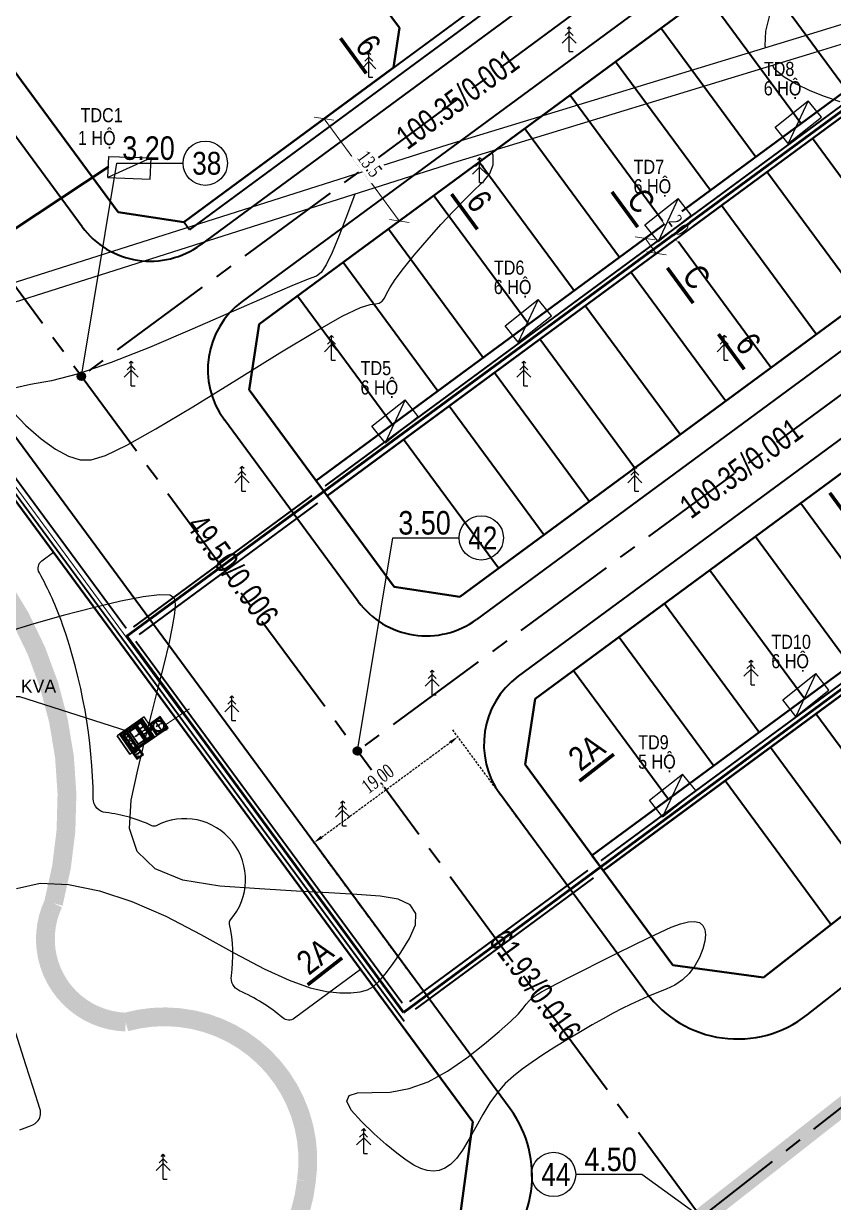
# Model space of a CAD drawing. Extents: x 22709 to 568895, y -41029 to 1932533.
# Drawn here: x 560980.4 to 561066.6, y 1930658.3 to 1930783.7 of the extents above; entities that cross this region are included whole.
import ezdxf

# ---------------------------------------------------------------- set-up
doc = ezdxf.new("R2010")
doc.units = ezdxf.units.MI
doc.header["$MEASUREMENT"] = 0
doc.header["$PDMODE"] = 1
for name, pattern in [('BORDER2', [0.875, 0.25, -0.125, 0.25, -0.125, 0, -0.125]), ('CENTER2', [1.125, 0.75, -0.125, 0.125, -0.125]), ('CONTINOUS', [0]), ('DASHED2', [0.375, 0.25, -0.125]), ('HIDDEN', [0.375, 0.25, -0.125]), ('HIDDENX2', [0.75, 0.5, -0.25])]:
    doc.linetypes.add(name, pattern=pattern)
doc.layers.get('0').update_dxf_attribs({"color": 8, "linetype": 'CONTINUOUS'})
doc.layers.get('DEFPOINTS').update_dxf_attribs({"color": 8, "linetype": 'CONTINUOUS'})
for name, color, linetype, lineweight in [('-cc-dd-h', 8, 'CONTINUOUS', 25), ('1-chieu dai', 8, 'CONTINUOUS', 40), ('1-nghiktHC', 8, 'CONTINUOUS', 60), ('10-TIM', 8, 'CENTER2', 35), ('13-PLO', 8, 'CONTINUOUS', 35), ('4-LE TRONG', 8, 'CONTINUOUS', 40), ('7-LE NGOAI', 8, 'CONTINUOUS', 35), ('caodo tu nhien', 8, 'CONTINUOUS', 13), ('D-S-DÂY ĐIỆN 1.5', 200, 'DASHED2', 40), ('EC04', 8, 'CONTINUOUS', 53), ('EC22', 8, 'CONTINUOUS', 13)]:
    doc.layers.add(name, color=color, linetype=linetype, lineweight=lineweight)
for name, color, linetype in [('1-chieurong', 8, 'CONTINUOUS'), ('1-cotTK', 8, 'CONTINUOUS'), ('1-RANH GIOI QH DX', 8, 'BORDER2'), ('1-toado', 8, 'CONTINUOUS'), ('147', 8, 'CONTINUOUS'), ('CHUDIEN', 8, 'CONTINUOUS'), ('DM CON', 8, 'CONTINUOUS'), ('kk', 8, 'CONTINUOUS'), ('LE DUONG', 8, 'CONTINUOUS'), ('MATCAT', 8, 'CONTINUOUS'), ('PHI LAO', 8, 'CONTINUOUS'), ('R', 8, 'CONTINUOUS'), ('textd', 8, 'CONTINUOUS'), ('Thietbidien', 8, 'CONTINUOUS')]:
    doc.layers.add(name, color=color, linetype=linetype)
doc.styles.add('50', font='vnsimli.shx', dxfattribs={"width": 0.8, "height": 125})
doc.styles.add('Atext', font='VHELVEB_0.TTF')
doc.styles.add('Do doc', font='VHARIALN.TTF', dxfattribs={"width": 0.9, "oblique": 0.6})
doc.styles.add('K1', font='VHARIALN.TTF', dxfattribs={"height": 250})
doc.styles.add('L1', font='vntimeh.shx', dxfattribs={"width": 0.7})
doc.styles.add('O', font='VHAVAN.TTF')
doc.styles.get("Standard").update_dxf_attribs({"font": 'vntimeh.shx'})
doc.styles.add('Style-STANDARD', font='vntimeh.shx', dxfattribs={"width": 0.7})
doc.styles.add('VNARIAL', font='VHARIALN.TTF')
doc.linetypes.add('EN04M', pattern='A,4.505489,-0.889973,2.289537,[1,CHEO22.shx,S=0.898128,R=0,X=0,Y=0.012726],2.215951,-0.947487,["0.4KV",Standard,S=2,R=359.997854,X=0,Y=-0.812412],-8.615751,2.099566,[1,CHEO22.shx,S=0.898128,R=0,X=0,Y=-0.055311],2.405923,-0.889973', length=24.85965)
doc.linetypes.add('EN22M', pattern='A,11.62018,-3.44714,5.8817,[1,CHEO22.shx,S=1.314667,R=179.926953,X=0,Y=-0.037745],6.161787,-1.831234,["22KV",Atext,S=2,R=359.924807,X=0,Y=-0.849311],-7.878595,5.8817,[1,CHEO22.shx,S=1.314667,R=179.926953,X=0,Y=0.001213],6.161787,-3.44714', length=52.311263)
doc.dimstyles.new('chieu rong', dxfattribs={"dimtxt": 1.5, "dimasz": 1.5, "dimexe": 1, "dimexo": 1, "dimgap": 0.3, "dimtad": 1, "dimdec": 1, "dimzin": 0, "dimdsep": 46, "dimtxsty": 'L1', "dimblk": 'OBLIQUE', "dimcen": 1, "dimclrd": 37, "dimclre": 37, "dimclrt": 7, "dimadec": 0, "dimazin": 0, "dimtfac": 1, "dimtdec": 1, "dimtofl": 0, "dimtmove": 2, "dimatfit": 3, "dimldrblk": 'ARCHTICK', "dimfxl": 1, "dimtfill": 1, "dimtolj": 1, "dimtzin": 0, "dimlwd": 5, "dimlwe": 5, "dimarcsym": 0})
doc.dimstyles.new('QH 1-500 ABOVE', dxfattribs={"dimscale": 0, "dimtxt": 1.5, "dimasz": 1, "dimexe": 1, "dimexo": 0.5, "dimgap": 0.4, "dimtad": 1, "dimzin": 1, "dimtxsty": 'Style-STANDARD', "dimcen": 1, "dimdle": 0.5, "dimclrd": 148, "dimclre": 148, "dimclrt": 256, "dimaunit": 1, "dimadec": 1, "dimazin": 0, "dimtfac": 1, "dimtix": 1, "dimtofl": 0, "dimtmove": 0, "dimatfit": 3, "dimfxl": 1, "dimtfill": 1, "dimtolj": 1, "dimtzin": 0, "dimarcsym": 0})

# ---------------------------------------------------------------- blocks, each defined once
blk = doc.blocks.new('PL')
at = {"layer": 'PHI LAO', "color": 250, "linetype": 'Continuous'}
blk.add_line((569625.73, 1929989.67), (569626.15, 1929989.67), dxfattribs=at)
for points in [[(569625.51, 1929992.08), (569625.73, 1929992.3)], [(569625.95, 1929992.08), (569625.73, 1929992.3)], [(569625.73, 1929989.67), (569625.73, 1929992.3)], [(569624.98, 1929990.58), (569625.73, 1929991.33)], [(569625.3, 1929991.39), (569625.73, 1929991.81)], [(569626.15, 1929991.39), (569625.73, 1929991.81)], [(569626.48, 1929990.58), (569625.73, 1929991.33)]]:
    blk.add_lwpolyline(points, dxfattribs=at)
blk = doc.blocks.new('cvnfgj')
at = {"layer": '1-cotTK', "lineweight": -3}
h = blk.add_hatch(dxfattribs=at)
h.set_pattern_fill('ANSI31', scale=0.1, style=0)
h.set_pattern_definition([(45, (561075.492941, 1927460.097698), (-0.008838834765, 0.008838834765), [])])
edge = h.paths.add_edge_path()
edge.add_arc((568402.56, 1930175.79), 0.43, 0, 360)
at = {"layer": '1-cotTK', "color": 7, "lineweight": -3}
blk.add_circle((568402.56, 1930175.79, -28.47), 0.43, dxfattribs=at)
blk = doc.blocks.new('_Oblique')
at = {"color": 0, "linetype": 'ByBlock', "lineweight": -2}
blk.add_line((-0.5, -0.5), (0.5, 0.5), dxfattribs=at)
blk = doc.blocks.new('*D67')
at = {"layer": '1-chieurong', "color": 37, "lineweight": 5, "transparency": 16777216}
for p, q in [((568366.3, 1930759.74), (568368.96, 1930761.69)), ((568376.16, 1930750.23), (568368.16, 1930761.1)), ((568374.31, 1930748.87), (568376.97, 1930750.82))]:
    blk.add_line(p, q, dxfattribs=at)
at = {"layer": 'DEFPOINTS', "color": 0, "lineweight": -3, "transparency": 16777216}
for p in [(568368.16, 1930761.1), (568365.5, 1930759.14), (568373.51, 1930748.27)]:
    blk.add_point(p, dxfattribs=at)
at = {"layer": '1-chieurong', "color": 37, "lineweight": 5, "transparency": 16777216, "xscale": 1.5, "yscale": 1.5, "zscale": 1.5}
for p, rotation in [((568368.16, 1930761.1), 126.3755644979114), ((568376.16, 1930750.23), 306.3755644979115)]:
    blk.add_blockref('_Oblique', p, dxfattribs=dict(at, rotation=rotation))
at = {"layer": '1-chieurong', "color": 7, "lineweight": -3, "transparency": 16777216, "insert": (568373.01, 1930756.29), "char_height": 1.5, "attachment_point": 5, "rotation": 306.3756, "style": 'L1', "bg_fill": 3, "box_fill_scale": 1.25, "bg_fill_color": 9, "bg_fill_true_color": 13158600, "bg_fill_transparency": 0}
blk.add_mtext('\\A1;13.5', dxfattribs=at)
blk = doc.blocks.new('_ARCHTICK')
at = {"color": 0, "linetype": 'ByBlock', "const_width": 0.15}
blk.add_lwpolyline([(-0.5, -0.5), (0.5, 0.5)], dxfattribs=at)
blk = doc.blocks.new('*D75')
at = {"layer": '1-chieurong', "color": 37, "lineweight": 5, "transparency": 16777216}
for p, q in [((568402.31, 1930748.38), (568403.5, 1930746.77)), ((568401.51, 1930747.79), (568401.51, 1930747.79))]:
    blk.add_line(p, q, dxfattribs=at)
at = {"layer": 'DEFPOINTS', "color": 0, "lineweight": -3, "transparency": 16777216}
for p in [(568402.31, 1930748.38), (568403.5, 1930746.77), (568403.5, 1930746.77)]:
    blk.add_point(p, dxfattribs=at)
at = {"layer": '1-chieurong', "color": 37, "lineweight": 5, "transparency": 16777216, "xscale": 1.5, "yscale": 1.5, "zscale": 1.5, "rotation": 126.3755644986289}
blk.add_blockref('_Oblique', (568402.31, 1930748.38), dxfattribs=at)
at = {"layer": '1-chieurong', "color": 7, "lineweight": -3, "transparency": 16777216, "insert": (568405.88, 1930749.77), "char_height": 1.5, "attachment_point": 5, "rotation": 306.3756, "style": 'L1', "bg_fill": 3, "box_fill_scale": 1.25, "bg_fill_color": 9, "bg_fill_true_color": 13158600, "bg_fill_transparency": 0}
blk.add_mtext('\\A1;2.0', dxfattribs=at)
at = {"layer": '1-chieurong', "color": 37, "lineweight": 5, "transparency": 16777216, "xscale": 1.5, "yscale": 1.5, "zscale": 1.5, "rotation": 306.3755644986289}
blk.add_blockref('_Oblique', (568403.5, 1930746.77), dxfattribs=at)
blk = doc.blocks.new('*D132')
at = {"layer": '10-TIM', "color": 148, "linetype": 'ByBlock', "lineweight": -2, "transparency": 16777216}
for p, q in [((568392.91, 1930681.09), (568381.8, 1930696.16)), ((568367.9, 1930684.68), (568381.59, 1930694.77)), ((568377.61, 1930669.82), (568366.5, 1930684.9))]:
    blk.add_line(p, q, dxfattribs=at)
at = {"layer": '10-TIM', "color": 148, "lineweight": -3, "transparency": 16777216}
for points in [[(568381.49, 1930694.9), (568381.69, 1930694.63), (568382.39, 1930695.36)], [(568367.8, 1930684.82), (568368, 1930684.55), (568367.09, 1930684.09)]]:
    blk.add_solid(points, dxfattribs=at)
at = {"layer": 'DEFPOINTS', "color": 0, "lineweight": -3, "transparency": 16777216}
for p in [(568382.39, 1930695.36), (568393.2, 1930680.68), (568377.9, 1930669.42)]:
    blk.add_point(p, dxfattribs=at)
at = {"layer": '10-TIM', "lineweight": -3, "transparency": 16777216, "insert": (568373.98, 1930690.77), "char_height": 1.5, "attachment_point": 5, "rotation": 36.3756, "style": 'Style-STANDARD', "bg_fill": 3, "box_fill_scale": 1.25, "bg_fill_color": 9, "bg_fill_true_color": 13158600, "bg_fill_transparency": 0}
blk.add_mtext('\\A1;19,00', dxfattribs=at)
blk = doc.blocks.new('Tu ha the')
at = {"color": 1, "linetype": 'CONTINOUS'}
blk.add_solid([(-1.5, -0.368), (1.5, 1.132), (-1.5, 1.132), (-1.5, -0.368)], dxfattribs=at)
at = {"layer": 'Thietbidien', "color": 1}
for p, q in [((-1.5, -0.368), (-1.5, 1.132)), ((-1.5, 1.132), (1.5, 1.132)), ((1.5, 1.132), (-1.5, -0.368)), ((1.5, -0.368), (1.5, 1.132)), ((-1.5, -0.368), (1.5, -0.368))]:
    blk.add_line(p, q, dxfattribs=at)
blk = doc.blocks.new('tba2')
at = {"color": 7, "linetype": 'ByBlock'}
for p, q in [((813966.42, 60318.69, -6239.05), (813966.42, 60317.25, -6239.05)), ((813967.86, 60318.69, -6239.05), (813966.42, 60318.69, -6239.05)), ((813967.86, 60317.25, -6239.05), (813967.86, 60318.69, -6239.05)), ((813966.42, 60317.25, -6239.05), (813967.86, 60317.25, -6239.05))]:
    blk.add_line(p, q, dxfattribs=at)
at = {"layer": '147', "color": 7}
blk.add_ellipse((813963.71, 60319.22, -6239.05), major_axis=(0.0333, 0.0333), ratio=1, start_param=5.497787, end_param=11.780972, dxfattribs=at)
at = {"layer": 'kk', "color": 7, "linetype": 'CONTINOUS'}
for p, q in [((813962.92, 60317.25, -6239.05), (813962.92, 60319.65, -6239.05)), ((813962.92, 60317.25, -6239.05), (813962.92, 60319.65, -6239.05)), ((813966.42, 60319.65, -6239.05), (813962.92, 60319.65, -6239.05)), ((813962.92, 60319.65, -6239.05), (813962.92, 60317.25, -6239.05)), ((813963.22, 60317.25, -6239.05), (813963.22, 60319.65, -6239.05)), ((813966.42, 60317.25, -6239.05), (813966.42, 60319.65, -6239.05)), ((813966.42, 60317.25, -6239.05), (813966.42, 60319.65, -6239.05)), ((813962.92, 60317.25, -6239.05), (813966.42, 60317.25, -6239.05))]:
    blk.add_line(p, q, dxfattribs=at)
at = {"layer": 'kk', "color": 7, "linetype": 'ByBlock'}
for p, q in [((813963.22, 60319.65, -6239.05), (813963.22, 60317.25, -6239.05)), ((813966.12, 60319.65, -6239.05), (813963.22, 60319.65, -6239.05)), ((813963.22, 60319.65, -6239.05), (813966.12, 60319.65, -6239.05)), ((813963.22, 60317.25, -6239.05), (813963.22, 60319.65, -6239.05)), ((813966.12, 60319.65, -6239.05), (813966.12, 60317.25, -6239.05)), ((813966.12, 60317.25, -6239.05), (813966.12, 60319.65, -6239.05)), ((813963.37, 60319.5, -6239.05), (813965.97, 60319.5, -6239.05)), ((813963.37, 60317.4, -6239.05), (813963.37, 60319.5, -6239.05)), ((813963.46, 60319.37, -6239.05), (813963.86, 60319.37, -6239.05)), ((813963.46, 60318.56, -6239.05), (813963.46, 60319.37, -6239.05)), ((813963.86, 60318.56, -6239.05), (813963.46, 60318.56, -6239.05)), ((813963.46, 60318.44, -6239.05), (813963.86, 60318.44, -6239.05)), ((813963.46, 60317.53, -6239.05), (813963.46, 60318.44, -6239.05)), ((813963.86, 60319.37, -6239.05), (813963.86, 60318.56, -6239.05)), ((813963.86, 60318.44, -6239.05), (813963.86, 60317.53, -6239.05)), ((813964.02, 60319.5, -6239.05), (813964.02, 60317.4, -6239.05)), ((813964.07, 60319.5, -6239.05), (813964.02, 60319.5, -6239.05)), ((813964.07, 60317.4, -6239.05), (813964.07, 60319.5, -6239.05)), ((813964.24, 60319.23, -6239.05), (813965.02, 60319.23, -6239.05)), ((813964.24, 60317.63, -6239.05), (813964.24, 60319.23, -6239.05)), ((813965.02, 60319.23, -6239.05), (813965.02, 60317.63, -6239.05)), ((813965.07, 60319.5, -6239.05), (813965.07, 60317.4, -6239.05)), ((813965.07, 60319.5, -6239.05), (813965.12, 60319.5, -6239.05)), ((813965.07, 60317.4, -6239.05), (813965.07, 60319.5, -6239.05)), ((813965.12, 60319.5, -6239.05), (813965.12, 60317.4, -6239.05)), ((813965.12, 60319.5, -6239.05), (813965.12, 60317.4, -6239.05)), ((813965.2, 60319.37, -6239.05), (813965.88, 60319.37, -6239.05)), ((813965.2, 60317.53, -6239.05), (813965.2, 60319.37, -6239.05)), ((813965.2, 60319.37, -6239.05), (813965.88, 60319.37, -6239.05)), ((813965.2, 60318.85, -6239.05), (813965.2, 60319.37, -6239.05)), ((813965.88, 60318.85, -6239.05), (813965.2, 60318.85, -6239.05)), ((813965.2, 60318.85, -6239.05), (813965.88, 60318.85, -6239.05)), ((813965.2, 60318.15, -6239.05), (813965.2, 60318.85, -6239.05)), ((813965.88, 60319.37, -6239.05), (813965.88, 60317.53, -6239.05)), ((813965.88, 60319.37, -6239.05), (813965.88, 60318.85, -6239.05)), ((813965.88, 60318.85, -6239.05), (813965.88, 60318.15, -6239.05)), ((813965.97, 60319.5, -6239.05), (813965.97, 60317.4, -6239.05)), ((813966.48, 60318.63, -6239.05), (813967.8, 60318.63, -6239.05)), ((813966.48, 60317.31, -6239.05), (813966.48, 60318.63, -6239.05)), ((813967.14, 60318.62, -6239.05), (813966.49, 60318.62, -6239.05)), ((813966.49, 60318.62, -6239.05), (813967.79, 60318.62, -6239.05)), ((813966.49, 60317.31, -6239.05), (813966.49, 60318.62, -6239.05)), ((813966.49, 60318.62, -6239.05), (813966.49, 60317.31, -6239.05)), ((813967.14, 60318.61, -6239.05), (813966.5, 60318.61, -6239.05)), ((813966.5, 60318.61, -6239.05), (813966.5, 60317.32, -6239.05)), ((813967.14, 60317.31, -6239.05), (813967.14, 60318.62, -6239.05)), ((813967.14, 60317.31, -6239.05), (813967.14, 60318.62, -6239.05)), ((813967.14, 60317.31, -6239.05), (813967.14, 60318.62, -6239.05)), ((813967.14, 60317.32, -6239.05), (813967.14, 60318.61, -6239.05)), ((813967.15, 60318.61, -6239.05), (813967.79, 60318.61, -6239.05)), ((813967.15, 60317.32, -6239.05), (813967.15, 60318.61, -6239.05)), ((813967.79, 60317.31, -6239.05), (813967.79, 60318.62, -6239.05)), ((813967.79, 60317.31, -6239.05), (813967.79, 60318.62, -6239.05)), ((813967.79, 60318.62, -6239.05), (813967.79, 60318.62, -6239.05)), ((813967.79, 60318.62, -6239.05), (813967.79, 60317.31, -6239.05)), ((813967.79, 60317.31, -6239.05), (813967.79, 60318.62, -6239.05)), ((813967.79, 60318.62, -6239.05), (813967.79, 60317.31, -6239.05)), ((813967.79, 60318.62, -6239.05), (813967.79, 60317.31, -6239.05)), ((813967.79, 60318.61, -6239.05), (813967.79, 60317.32, -6239.05)), ((813967.8, 60318.63, -6239.05), (813967.8, 60317.31, -6239.05)), ((813963.22, 60317.25, -6239.05), (813966.12, 60317.25, -6239.05)), ((813966.12, 60317.25, -6239.05), (813963.22, 60317.25, -6239.05)), ((813965.97, 60317.4, -6239.05), (813963.37, 60317.4, -6239.05)), ((813963.86, 60317.53, -6239.05), (813963.46, 60317.53, -6239.05)), ((813964.02, 60317.4, -6239.05), (813964.07, 60317.4, -6239.05)), ((813965.02, 60317.63, -6239.05), (813964.24, 60317.63, -6239.05)), ((813965.12, 60317.4, -6239.05), (813965.07, 60317.4, -6239.05)), ((813965.88, 60318.15, -6239.05), (813965.2, 60318.15, -6239.05)), ((813965.2, 60318.15, -6239.05), (813965.88, 60318.15, -6239.05)), ((813965.2, 60317.53, -6239.05), (813965.2, 60318.15, -6239.05)), ((813965.88, 60317.53, -6239.05), (813965.2, 60317.53, -6239.05)), ((813965.88, 60317.53, -6239.05), (813965.2, 60317.53, -6239.05)), ((813965.88, 60318.15, -6239.05), (813965.88, 60317.53, -6239.05)), ((813967.8, 60317.31, -6239.05), (813966.48, 60317.31, -6239.05)), ((813967.79, 60317.31, -6239.05), (813966.49, 60317.31, -6239.05)), ((813966.49, 60317.31, -6239.05), (813967.14, 60317.31, -6239.05)), ((813966.5, 60317.32, -6239.05), (813967.14, 60317.32, -6239.05)), ((813967.79, 60317.32, -6239.05), (813967.15, 60317.32, -6239.05)), ((813967.79, 60317.31, -6239.05), (813967.79, 60317.31, -6239.05))]:
    blk.add_line(p, q, dxfattribs=at)
at = {"layer": 'kk', "color": 8, "linetype": 'ByBlock'}
for p, q in [((813964.07, 60317.25, -6239.05), (813963.22, 60317.25, -6239.05)), ((813963.22, 60317.25, -6239.05), (813963.22, 60316.4, -6239.05)), ((813964.06, 60317.24, -6239.05), (813963.23, 60317.24, -6239.05)), ((813963.23, 60317.24, -6239.05), (813963.23, 60316.41, -6239.05)), ((813964.06, 60317.23, -6239.05), (813963.24, 60317.23, -6239.05)), ((813964.06, 60316.41, -6239.05), (813964.06, 60317.24, -6239.05)), ((813964.06, 60316.83, -6239.05), (813964.06, 60317.23, -6239.05)), ((813964.07, 60316.4, -6239.05), (813964.07, 60317.25, -6239.05)), ((813963.22, 60316.4, -6239.05), (813964.07, 60316.4, -6239.05)), ((813964.06, 60316.82, -6239.05), (813963.23, 60316.82, -6239.05)), ((813963.23, 60316.41, -6239.05), (813964.06, 60316.41, -6239.05)), ((813964.06, 60316.83, -6239.05), (813963.24, 60316.83, -6239.05)), ((813964.06, 60316.81, -6239.05), (813963.24, 60316.81, -6239.05)), ((813963.24, 60316.81, -6239.05), (813963.24, 60316.41, -6239.05)), ((813963.24, 60316.41, -6239.05), (813964.06, 60316.41, -6239.05)), ((813964.06, 60316.41, -6239.05), (813964.06, 60316.81, -6239.05))]:
    blk.add_line(p, q, dxfattribs=at)
at = {"layer": 'kk', "color": 8, "linetype": 'HIDDENX2', "ltscale": 500}
for p, q in [((813963.97, 60317.14, -6239.05), (813963.33, 60317.14, -6239.05)), ((813963.33, 60317.14, -6239.05), (813963.33, 60316.5, -6239.05)), ((813963.97, 60316.5, -6239.05), (813963.97, 60317.14, -6239.05)), ((813963.33, 60316.5, -6239.05), (813963.97, 60316.5, -6239.05))]:
    blk.add_line(p, q, dxfattribs=at)
at = {"layer": 'kk', "color": 8, "lineweight": -2}
for p, q in [((813967.58, 60317.18, -6239.05), (813967.43, 60317.18, -6239.05)), ((813967.61, 60317.23, -6239.05), (813967.58, 60317.14, -6239.05)), ((813967.58, 60317.14, -6239.05), (813967.58, 60317.18, -6239.05)), ((813967.61, 60317.18, -6239.05), (813967.61, 60317.23, -6239.05)), ((813967.75, 60317.18, -6239.05), (813967.61, 60317.18, -6239.05))]:
    blk.add_line(p, q, dxfattribs=at)
at = {"layer": 'kk', "color": 7, "linetype": 'ByBlock'}
for centre in [(813966.82, 60318.5, -6239.05), (813967.47, 60318.5, -6239.05), (813966.82, 60317.43, -6239.05), (813967.36, 60317.43, -6232.81), (813967.47, 60317.43, -6239.05)]:
    blk.add_ellipse(centre, major_axis=(-0.00829, 0.00829), ratio=1, start_param=3.926991, end_param=10.210176, dxfattribs=at)
at = {"layer": 'kk', "color": 2, "linetype": 'HIDDEN'}
for centre in [(813963.51, 60317.03, -6239.05), (813964.02, 60317.03, -6239.05), (813963.51, 60316.61, -6239.05), (813964.02, 60316.61, -6239.05)]:
    blk.add_ellipse(centre, major_axis=(0.0141, 0.0141), ratio=1, start_param=5.497787, end_param=11.780972, dxfattribs=at)
at = {"layer": 'kk', "color": 8, "linetype": 'HIDDENX2', "ltscale": 500}
blk.add_ellipse((813963.65, 60316.82, -6239.05), major_axis=(-0.0424, 0.0424), ratio=1, start_param=3.926991, end_param=10.210176, dxfattribs=at)
at = {"layer": 'kk', "color": 7, "linetype": 'ByBlock'}
for p in [(813965.71, 60318.15, -6239.05), (813967.14, 60317.87, -6239.05), (813967.86, 60317.87, -6239.05)]:
    blk.add_point(p, dxfattribs=at)
at = {"layer": 'R', "color": 7, "linetype": 'ByBlock'}
for p, q in [((813963.22, 60319.65, -6239.05), (813963.22, 60317.25, -6239.05)), ((813966.12, 60319.65, -6239.05), (813963.22, 60319.65, -6239.05)), ((813963.27, 60319.6, -6239.05), (813963.27, 60317.3, -6239.05)), ((813966.07, 60319.6, -6239.05), (813963.27, 60319.6, -6239.05)), ((813966.07, 60317.3, -6239.05), (813966.07, 60319.6, -6239.05)), ((813966.12, 60317.25, -6239.05), (813966.12, 60319.65, -6239.05)), ((813966.49, 60318.63, -6239.05), (813967.8, 60318.63, -6239.05)), ((813963.22, 60317.25, -6239.05), (813966.12, 60317.25, -6239.05)), ((813963.27, 60317.3, -6239.05), (813966.07, 60317.3, -6239.05))]:
    blk.add_line(p, q, dxfattribs=at)
at = {"layer": 'R', "color": 8, "linetype": 'HIDDEN', "ltscale": 500}
for p, q in [((813963.55, 60319.32, -6239.05), (813963.95, 60319.32, -6239.05)), ((813963.55, 60317.58, -6239.05), (813963.55, 60319.32, -6239.05)), ((813963.55, 60319.32, -6239.05), (813963.55, 60317.58, -6239.05)), ((813965.79, 60319.32, -6239.05), (813963.55, 60319.32, -6239.05)), ((813963.95, 60319.32, -6239.05), (813963.95, 60317.58, -6239.05)), ((813964.28, 60319.32, -6239.05), (813964.28, 60317.58, -6239.05)), ((813964.98, 60319.32, -6239.05), (813964.98, 60317.58, -6239.05)), ((813965.31, 60319.32, -6239.05), (813965.31, 60317.58, -6239.05)), ((813965.79, 60319.32, -6239.05), (813965.31, 60319.32, -6239.05)), ((813965.31, 60319.32, -6239.05), (813965.31, 60317.58, -6239.05)), ((813965.79, 60317.58, -6239.05), (813965.79, 60319.32, -6239.05)), ((813965.79, 60317.58, -6239.05), (813965.79, 60319.32, -6239.05)), ((813965.79, 60318.36, -6239.05), (813966.54, 60318.36, -6239.05)), ((813966.54, 60318.57, -6239.05), (813966.54, 60317.37, -6239.05)), ((813967.74, 60318.57, -6239.05), (813966.54, 60318.57, -6239.05)), ((813967.74, 60317.37, -6239.05), (813967.74, 60318.57, -6239.05)), ((813963.55, 60317.58, -6239.05), (813965.79, 60317.58, -6239.05)), ((813963.55, 60317.58, -6239.05), (813963.55, 60317.12, -6239.05)), ((813963.66, 60317.58, -6239.05), (813963.55, 60317.58, -6239.05)), ((813963.95, 60317.58, -6239.05), (813963.55, 60317.58, -6239.05)), ((813963.55, 60317.12, -6239.05), (813963.66, 60317.12, -6239.05)), ((813963.66, 60317.12, -6239.05), (813963.66, 60317.58, -6239.05)), ((813963.7, 60317.58, -6239.05), (813963.7, 60317.12, -6239.05)), ((813963.81, 60317.58, -6239.05), (813963.7, 60317.58, -6239.05)), ((813963.7, 60317.12, -6239.05), (813963.81, 60317.12, -6239.05)), ((813963.81, 60317.12, -6239.05), (813963.81, 60317.58, -6239.05)), ((813963.84, 60317.58, -6239.05), (813963.84, 60317.12, -6239.05)), ((813963.95, 60317.58, -6239.05), (813963.84, 60317.58, -6239.05)), ((813963.84, 60317.12, -6239.05), (813963.95, 60317.12, -6239.05)), ((813963.95, 60317.12, -6239.05), (813963.95, 60317.58, -6239.05)), ((813965.31, 60317.58, -6239.05), (813965.79, 60317.58, -6239.05)), ((813965.79, 60318.23, -6239.05), (813966.54, 60318.23, -6239.05)), ((813965.79, 60318.19, -6239.05), (813966.54, 60318.19, -6239.05)), ((813965.79, 60318.06, -6239.05), (813966.54, 60318.06, -6239.05)), ((813965.79, 60317.83, -6239.05), (813965.79, 60317.7, -6239.05)), ((813966.54, 60317.37, -6239.05), (813967.74, 60317.37, -6239.05)), ((813967.45, 60317.18, -6239.05), (813967.45, 60317.37, -6239.05)), ((813967.57, 60317.18, -6239.05), (813967.57, 60317.37, -6239.05)), ((813967.61, 60317.18, -6239.05), (813967.61, 60317.37, -6239.05)), ((813967.74, 60317.18, -6239.05), (813967.74, 60317.37, -6239.05))]:
    blk.add_line(p, q, dxfattribs=at)
at = {"layer": 'R', "color": 4, "linetype": 'HIDDEN', "ltscale": 500}
for p, q in [((813965.79, 60318.29, -6239.05), (813966.66, 60318.29, -6239.05)), ((813965.79, 60318.12, -6239.05), (813966.57, 60318.12, -6239.05)), ((813967.51, 60317.18, -6239.05), (813967.51, 60317.52, -6239.05)), ((813967.68, 60317.18, -6239.05), (813967.68, 60317.8, -6239.05))]:
    blk.add_line(p, q, dxfattribs=at)
at = {"layer": 'R', "color": 8, "linetype": 'HIDDEN', "ltscale": 500}
for major_axis in [(-0.424, 0.424), (-0.368, 0.368)]:
    blk.add_ellipse((813967.14, 60317.97, -6239.05), major_axis=major_axis, ratio=1, start_param=3.926991, end_param=10.210176, dxfattribs=at)
at = {"layer": 'R', "color": 4, "linetype": 'HIDDEN', "ltscale": 500}
for centre, major_axis, start_param, end_param in [((813967.14, 60317.97, -6239.05), (-0.396, 0.396), 3.926991, 10.210176), ((813967.31, 60317.38, -6239.05), (0.0354, 0.0354), 0.785398, 1.066841)]:
    blk.add_ellipse(centre, major_axis=major_axis, ratio=1, start_param=start_param, end_param=end_param, dxfattribs=at)
at = {"layer": 'R', "color": 4, "linetype": 'HIDDEN', "ltscale": 500, "extrusion": (0, 0, -1)}
for centre, major_axis, start_param, end_param in [((813966.66, 60318.34, -6239.05), (0.0354, -0.0354), 6.161941, 7.068583), ((813966.57, 60318.17, -6239.05), (0.0354, -0.0354), 5.845415, 7.068583), ((813967.56, 60317.52, -6239.05), (-0.0354, -0.0354), 0.785398, 1.601686), ((813967.73, 60317.8, -6239.05), (-0.0354, -0.0354), 0.785398, 1.066841)]:
    blk.add_ellipse(centre, major_axis=major_axis, ratio=1, start_param=start_param, end_param=end_param, dxfattribs=at)
at = {"layer": '147', "color": 7, "style": '50', "width": 0.7}
for s, p in [('tñ bï', (813963.47, 60318.9, -6239.05)), ('m¸y ba', (813964.43, 60318.43, -6232.81)), ('tñ rmu', (813965.27, 60318.43, -6232.81)), ('tñ ht', (813963.46, 60318, -6239.05)), ('hè ga-g2', (813966.92, 60318, -6238.27))]:
    blk.add_text(s, height=0.125, dxfattribs=at).set_placement(p)
blk = doc.blocks.new('A$C3E7454A0')
at = {"layer": '7-LE NGOAI', "lineweight": -3, "flags": 128}
blk.add_lwpolyline([(568343.62, 1930688.77, 0.081388), (568340.35, 1930707.31, 0.043815), (568337.88, 1930712.79, -0.378677), (568338.16, 1930714.09), (568339.37, 1930714.98), (568372.05, 1930670.61), (568365.01, 1930665.42, -0.346878), (568363.77, 1930665.46, 0.06979), (568359.17, 1930668.35, -0.336145), (568358.3, 1930669.95, 0.091261), (568358.11, 1930675.44, -0.23744), (568358.22, 1930675.88, 0.830537), (568350.29, 1930685.9, -0.23744), (568349.85, 1930685.89, 0.084292), (568344.95, 1930687.3, -0.378519)], format="xyb", close=True, dxfattribs=at)
blk = doc.blocks.new('A$C5C0861BC')
at = {"layer": '1-nghiktHC', "color": 8, "lineweight": -3, "const_width": 0.2, "flags": 128}
for points in [[(178.62, 77.72), (258.52, -30.75)], [(177.81, 77.13), (288.09, -72.55)], [(325.28, 57.11), (264.66, 12.46)], [(325.85, 56.29), (265.25, 11.65)], [(279.66, -15.61), (344.15, 31.9)], [(280.25, -16.41), (344.74, 31.1)], [(264.66, 12.46), (265.25, 11.65)], [(309.01, -55.46), (367.06, -12.7)], [(309.61, -56.27), (367.66, -13.5)], [(279.66, -15.61), (279.65, -15.61)], [(259.53, -32.12), (287.88, -70.61)], [(309.01, -55.46), (309, -55.47)], [(309.61, -56.27), (309.6, -56.27)]]:
    blk.add_lwpolyline(points, dxfattribs=at)
at = {"layer": '1-nghiktHC', "color": 8, "linetype": 'DASHED2', "lineweight": -3, "ltscale": 10, "const_width": 0.2, "flags": 128}
for points in [[(278.28, -16.62), (259.28, -30.61)], [(278.88, -17.42), (259.89, -31.41)], [(307.63, -56.48), (288.65, -70.46)], [(308.23, -57.28), (289.26, -71.26)]]:
    blk.add_lwpolyline(points, dxfattribs=at)
blk = doc.blocks.new('tmb')
at = {"layer": '-cc-dd-h', "linetype": 'ByBlock'}
for p, q in [((568376.198, 1930770.751), (568337.405, 1930823.415)), ((568375.562, 1930766.556), (568376.198, 1930770.751))]:
    blk.add_line(p, q, dxfattribs=at)
at = {"layer": '1-cotTK', "lineweight": -3, "ltscale": 15, "flags": 128}
for points in [[(568342.347, 1930733.706), (568346.126, 1930756.367), (568353.168, 1930756.367)], [(568371.704, 1930693.851), (568375.483, 1930716.512), (568382.525, 1930716.512)], [(568408.265, 1930644.217), (568401.971, 1930648.802), (568394.929, 1930648.802)]]:
    blk.add_lwpolyline(points, dxfattribs=at)
at = {"layer": '1-RANH GIOI QH DX', "linetype": 'DASHED2', "ltscale": 30, "const_width": 2}
blk.add_lwpolyline([(568411.678, 1930949.543), (568385.601, 1930982.494), (568352.821, 1931025.773), (568320.86, 1931069.918), (568234.454, 1931189.276), (567924.026, 1930964.64), (568247.697, 1930518.199), (568559.192, 1930762.669), (568544.947, 1930780.727), (568483.932, 1930858.072), (568469.374, 1930876.529)], close=True, dxfattribs=at)
at = {"layer": '1-RANH GIOI QH DX', "linetype": 'DASHED2', "ltscale": 30, "transparency": 16777216, "const_width": 2}
blk.add_lwpolyline([(568356.782, 1930634.217, 0.2514796), (568366.284, 1930648.125, 0.5420254), (568347.058, 1930665.012, -0.5402478), (568339.384, 1930677.651, 0.4005473), (568312.333, 1930727.601, -0.3273795), (568277.287, 1930775.421, 0.0170805), (568277.568, 1930781.072, 0.1078307), (568276.435, 1930786.678, 0.5776072), (568253.335, 1930789.206, -0.0158729), (568248.622, 1930781.038, -0.0118539), (568242.203, 1930771.217, 0.1406872)], format="xyb", dxfattribs=at)
at = {"layer": '1-toado'}
for centre in [(568355.525, 1930756.367), (568384.882, 1930716.512), (568392.572, 1930648.802)]:
    blk.add_circle(centre, 2.357, dxfattribs=at)
at = {"layer": '10-TIM', "ltscale": 15}
for p, q in [((568408.265, 1930644.217), (568092.594, 1931072.765)), ((568423.147, 1930793.224), (568342.347, 1930733.706)), ((568247.697, 1930518.199), (568583.134, 1930781.459)), ((568452.504, 1930753.369), (568371.704, 1930693.851))]:
    blk.add_line(p, q, dxfattribs=at)
at = {"layer": '13-PLO', "flags": 128}
for points in [[(568413.661, 1930777.853), (568423.743, 1930764.165)], [(568408.83, 1930774.294), (568418.912, 1930760.607)], [(568403.999, 1930770.736), (568414.081, 1930757.048)], [(568399.168, 1930767.177), (568409.25, 1930753.49)], [(568394.337, 1930763.619), (568404.419, 1930749.931)], [(568389.506, 1930760.06), (568399.589, 1930746.373)], [(568430.18, 1930745.309), (568420.098, 1930758.996)], [(568384.675, 1930756.502), (568394.758, 1930742.814)], [(568425.35, 1930741.75), (568415.267, 1930755.438)], [(568379.844, 1930752.943), (568389.927, 1930739.256)], [(568420.519, 1930738.192), (568410.436, 1930751.879)], [(568375.014, 1930749.385), (568385.096, 1930735.697)], [(568415.688, 1930734.633), (568405.606, 1930748.321)], [(568370.183, 1930745.826), (568380.265, 1930732.139)], [(568410.857, 1930731.075), (568400.775, 1930744.762)], [(568365.352, 1930742.268), (568375.434, 1930728.581)], [(568406.026, 1930727.517), (568395.944, 1930741.204)], [(568401.195, 1930723.958), (568391.113, 1930737.646)], [(568396.364, 1930720.4), (568386.282, 1930734.087)], [(568391.533, 1930716.841), (568381.451, 1930730.529)], [(568386.703, 1930713.283), (568376.62, 1930726.97)], [(568418.863, 1930720.206), (568428.946, 1930706.518)], [(568414.033, 1930716.647), (568424.115, 1930702.96)], [(568409.202, 1930713.089), (568419.284, 1930699.401)], [(568404.371, 1930709.53), (568414.453, 1930695.843)], [(568399.54, 1930705.972), (568409.622, 1930692.284)], [(568394.709, 1930702.413), (568404.791, 1930688.726)], [(568431.512, 1930682.801), (568420.47, 1930697.791)], [(568426.79, 1930679.095), (568415.639, 1930694.232)], [(568422.067, 1930675.389), (568410.808, 1930690.674)]]:
    blk.add_lwpolyline(points, dxfattribs=at)
at = {"layer": '4-LE TRONG', "ltscale": 0.5}
for p, q in [((568383.995, 1930654.403), (568253.987, 1930830.9)), ((568376.198, 1930770.751), (568337.405, 1930823.415)), ((568346.248, 1930751.173), (568309.827, 1930800.617)), ((568375.562, 1930766.556), (568376.198, 1930770.751)), ((568353.239, 1930750.113), (568375.562, 1930766.556)), ((568353.239, 1930750.113), (568346.248, 1930751.173)), ((568361.246, 1930739.243), (568360.185, 1930732.252)), ((568375.605, 1930711.318), (568360.185, 1930732.252)), ((568382.596, 1930710.258), (568375.605, 1930711.318)), ((568390.603, 1930699.389), (568389.542, 1930692.397)), ((568405.245, 1930671.08), (568389.542, 1930692.397)), ((568383.995, 1930654.403), (568382.64, 1930644.445))]:
    blk.add_line(p, q, dxfattribs=at)
at = {"layer": '4-LE TRONG'}
for p, q in [((568417.69, 1930780.82), (568361.246, 1930739.243)), ((568431.798, 1930770.098), (568367.302, 1930722.59)), ((568432.984, 1930768.488), (568368.488, 1930720.98)), ((568382.596, 1930710.258), (568439.04, 1930751.835)), ((568447.047, 1930740.966), (568390.603, 1930699.389)), ((568414.903, 1930669.766), (568468.507, 1930711.836))]:
    blk.add_line(p, q, dxfattribs=at)
at = {"layer": '4-LE TRONG', "ltscale": 15}
blk.add_line((568414.903, 1930669.766), (568405.245, 1930671.08), dxfattribs=at)
at = {"layer": '4-LE TRONG', "flags": 128}
blk.add_lwpolyline([(568462.341, 1930728.633), (568461.155, 1930730.244), (568396.659, 1930682.736), (568397.846, 1930681.125)], close=True, dxfattribs=at)
at = {"layer": '7-LE NGOAI', "ltscale": 15}
for p, q in [((568387.952, 1930655.776), (568256.614, 1930834.077)), ((568342.434, 1930749.606), (568307.2, 1930797.439)), ((568371.792, 1930709.751), (568357.558, 1930729.075)), ((568402.471, 1930668.102), (568386.915, 1930689.22))]:
    blk.add_line(p, q, dxfattribs=at)
at = {"layer": '7-LE NGOAI', "ltscale": 0.5}
for p, q in [((568416.671, 1930793.111), (568355.018, 1930747.697)), ((568415.105, 1930782.643), (568359.466, 1930741.659)), ((568440.015, 1930748.827), (568384.376, 1930707.843)), ((568444.463, 1930742.788), (568388.824, 1930701.804)), ((568419.541, 1930665.779), (568469.206, 1930704.757))]:
    blk.add_line(p, q, dxfattribs=at)
at = {"layer": '7-LE NGOAI', "ltscale": 15}
for centre, radius, start, end in [((568349.681, 1930754.944), 9, 216.37556, 306.37556), ((568364.804, 1930734.412), 9, 126.37556, 216.37556), ((568379.038, 1930715.089), 9, 216.37556, 306.37556), ((568394.161, 1930694.558), 9, 126.37556, 216.37556), ((568412.132, 1930675.219), 12, 216.37556, 308.12576)]:
    blk.add_arc(centre, radius, start, end, dxfattribs=at)
at = {"layer": '7-LE NGOAI', "ltscale": 0.5}
blk.add_arc((568378.29, 1930648.659), 12, 308.12576, 36.37556, dxfattribs=at)
at = {"layer": 'DM CON'}
for points, elevation in [([(568415.849, 1930766.767), (568416.045, 1930766.451), (568417.091, 1930765.557), (568418.385, 1930764.801), (568419.817, 1930764.115), (568421.366, 1930763.487), (568423.026, 1930762.916)], 3), ([(568415.528, 1930772.1), (568415.114, 1930770.399), (568415.048, 1930768.869), (568415.105, 1930768.631)], 3), ([(568371.436, 1930753.077), (568370.659, 1930750.973), (568369.779, 1930748.693), (568369.011, 1930746.866), (568368.371, 1930745.548), (568367.849, 1930744.737), (568367.369, 1930744.366), (568366.485, 1930744.032), (568364.75, 1930743.333), (568362.093, 1930742.201), (568358.517, 1930740.636), (568354.133, 1930738.698), (568349.584, 1930736.75), (568345.515, 1930735.156), (568342.037, 1930733.977), (568339.171, 1930733.214), (568336.93, 1930732.818), (568335.37, 1930732.483)], 3), ([(568335.127, 1930729.868), (568336.455, 1930728.452), (568338.075, 1930727.06), (568339.61, 1930725.965), (568340.995, 1930725.214), (568342.233, 1930724.819), (568343.394, 1930724.802), (568344.9, 1930725.282), (568347.174, 1930726.377), (568350.284, 1930728.106), (568354.221, 1930730.455), (568358.858, 1930733.332), (568363.446, 1930736.185), (568367.236, 1930738.466), (568370.101, 1930740.081), (568372.029, 1930741.024), (568373.08, 1930741.35), (568373.621, 1930741.393), (568374.02, 1930741.487), (568374.34, 1930741.691), (568374.598, 1930742.016), (568374.818, 1930742.474), (568375.149, 1930743.121), (568375.734, 1930744.016), (568376.598, 1930745.167), (568377.74, 1930746.569), (568379.131, 1930748.19), (568380.593, 1930749.833), (568381.947, 1930751.3), (568383.164, 1930752.558), (568384.235, 1930753.606), (568385.145, 1930754.467), (568385.811, 1930755.279), (568386.151, 1930756.181), (568386.151, 1930757.198), (568386.013, 1930757.656)], 3), ([(568335.795, 1930653.568), (568336.377, 1930653.751), (568336.843, 1930653.927), (568337.194, 1930654.091), (568337.436, 1930654.242), (568337.605, 1930654.389), (568337.739, 1930654.539), (568337.844, 1930654.693), (568337.921, 1930654.852), (568337.97, 1930655.014), (568337.999, 1930655.174), (568338.013, 1930655.325), (568338.012, 1930655.468), (568337.993, 1930655.615), (568337.936, 1930655.832), (568337.723, 1930656.51), (568337.235, 1930658.038), (568336.455, 1930660.479), (568335.395, 1930663.822)], 3.5), ([(568335.453, 1930679.222), (568337.954, 1930679.781), (568340.995, 1930679.633), (568344.269, 1930678.979), (568347.722, 1930677.856), (568351.337, 1930676.279), (568355.066, 1930674.314), (568358.639, 1930672.328), (568361.788, 1930670.692), (568364.468, 1930669.467), (568366.673, 1930668.661), (568368.422, 1930668.253), (568369.832, 1930668.113), (568371.019, 1930668.111), (568372.005, 1930668.223), (568372.796, 1930668.45), (568373.415, 1930668.799), (568373.992, 1930669.333), (568374.658, 1930670.11), (568375.432, 1930671.141), (568376.31, 1930672.42), (568377.235, 1930673.907), (568377.885, 1930675.369), (568377.933, 1930676.57), (568377.326, 1930677.472), (568376.056, 1930678.071), (568374.134, 1930678.39), (568371.643, 1930678.568), (568368.664, 1930678.743), (568365.213, 1930678.94), (568361.312, 1930679.171), (568357.073, 1930679.48), (568353.147, 1930680.116), (568350.183, 1930681.331), (568348.289, 1930683.166), (568347.472, 1930685.618), (568347.653, 1930688.628), (568348.358, 1930691.855), (568349.115, 1930694.952), (568349.84, 1930697.861), (568350.52, 1930700.568), (568351.144, 1930703.059), (568351.671, 1930705.25), (568352.057, 1930707.058), (568352.294, 1930708.468), (568352.376, 1930709.481), (568352.267, 1930710.106), (568351.762, 1930710.406), (568350.659, 1930710.443), (568348.922, 1930710.229), (568346.557, 1930709.768), (568343.615, 1930709.075), (568340.418, 1930708.243), (568337.282, 1930707.362), (568334.263, 1930706.448)], 3.5)]:
    blk.add_lwpolyline(points, dxfattribs=dict(at, elevation=elevation))
at = {"layer": 'DM CON', "elevation": 3}
blk.add_lwpolyline([(568408.673, 1930674.859), (568408.742, 1930674.294), (568408.666, 1930673.605), (568408.447, 1930672.797), (568408.086, 1930671.887), (568407.598, 1930670.979), (568406.996, 1930670.176), (568406.283, 1930669.497), (568405.46, 1930668.942), (568404.537, 1930668.501), (568403.57, 1930668.115), (568402.614, 1930667.724), (568401.677, 1930667.317), (568400.759, 1930666.892), (568399.852, 1930666.444), (568398.899, 1930665.946), (568397.848, 1930665.371), (568396.687, 1930664.714), (568395.419, 1930663.977), (568394.058, 1930663.167), (568392.699, 1930662.332), (568391.434, 1930661.521), (568390.279, 1930660.741), (568389.236, 1930659.991), (568388.299, 1930659.258), (568387.433, 1930658.463), (568386.603, 1930657.527), (568385.803, 1930656.438), (568385.032, 1930655.199), (568384.29, 1930653.836), (568383.577, 1930652.515), (568382.895, 1930651.4), (568382.242, 1930650.518), (568381.618, 1930649.873), (568381.018, 1930649.46), (568380.418, 1930649.237), (568379.792, 1930649.164), (568379.135, 1930649.233), (568378.444, 1930649.445), (568377.711, 1930649.803), (568376.883, 1930650.334), (568375.908, 1930651.065), (568374.779, 1930651.999), (568373.506, 1930653.131), (568372.148, 1930654.421), (568371.06, 1930655.648), (568370.598, 1930656.588), (568370.821, 1930657.205), (568371.731, 1930657.5), (568373.281, 1930657.524), (568375.196, 1930657.572), (568377.196, 1930657.939), (568379.233, 1930658.675), (568381.295, 1930659.781), (568383.352, 1930661.214), (568385.239, 1930662.712), (568386.794, 1930664.014), (568387.989, 1930665.076), (568388.825, 1930665.893), (568389.329, 1930666.479), (568389.67, 1930666.92), (568390.015, 1930667.305), (568390.394, 1930667.649), (568390.816, 1930667.957), (568391.299, 1930668.243), (568391.956, 1930668.587), (568392.896, 1930669.071), (568394.138, 1930669.707), (568395.679, 1930670.494), (568397.484, 1930671.413), (568399.347, 1930672.355), (568401.062, 1930673.207), (568402.594, 1930673.95), (568403.938, 1930674.58), (568405.095, 1930675.093), (568406.08, 1930675.466), (568406.907, 1930675.675), (568407.579, 1930675.716), (568408.096, 1930675.589), (568408.459, 1930675.297)], close=True, dxfattribs=at)
at = {"layer": 'EC04', "linetype": 'EN04M', "ltscale": 0.5, "flags": 128}
blk.add_lwpolyline([(568319.905, 1930739.232), (568345.218, 1930755.971)], dxfattribs=at)
at = {"layer": 'EC22', "linetype": 'EN22M', "ltscale": 0.6}
blk.add_line((568353.837, 1930698.319), (568351.326, 1930696.676), dxfattribs=at)
at = {"layer": 'EC22', "linetype": 'EN22M', "ltscale": 0.6, "flags": 128}
blk.add_lwpolyline([(568049.007, 1930690.554), (568243.497, 1930833.483), (568250.084, 1930837.934), (568353.041, 1930697.921)], dxfattribs=at)
at = {"layer": 'LE DUONG', "elevation": 3.141, "flags": 128}
for points in [[(568449.935, 1930780.002), (568439.422, 1930776.151), (568419.667, 1930770.024), (568381.334, 1930758.318), (568321.535, 1930739.33), (568286.985, 1930729.223), (568223.795, 1930710.782), (568204.047, 1930704.817), (568159.902, 1930693.611)], [(568450.623, 1930778.124), (568440.063, 1930774.255), (568420.255, 1930768.112), (568381.929, 1930756.408), (568322.119, 1930737.416), (568287.547, 1930727.303), (568224.364, 1930708.864), (568204.583, 1930702.889), (568160.394, 1930691.673)]]:
    blk.add_lwpolyline(points, dxfattribs=at)
at = {"layer": 'MATCAT', "const_width": 0.38}
for points in [[(568369.91, 1930769.667), (568372.654, 1930765.917)], [(568381.724, 1930753.086), (568384.469, 1930749.335)], [(568398.78, 1930753.321), (568401.525, 1930749.57)], [(568404.677, 1930745.234), (568407.422, 1930741.484)], [(568410.109, 1930738.192), (568412.854, 1930734.442)], [(568421.951, 1930721.304), (568424.696, 1930717.553)], [(568395.321, 1930690.645), (568398.985, 1930693.503)], [(568366.418, 1930668.974), (568370.083, 1930671.833)]]:
    blk.add_lwpolyline(points, dxfattribs=at)
at = {"layer": 'textd', "linetype": 'Continuous', "flags": 128}
blk.add_lwpolyline([(568328.255, 1930699.633), (568335.777, 1930699.633), (568347.173, 1930696)], dxfattribs=at)
for p in [(-1231.494, 778.568), (-1252.816, 775.839), (-1241.023, 764.634), (-1256.769, 745.742), (-1214.996, 745.742), (-1278.09, 743.013), (-1236.317, 743.013), (-1266.298, 731.808), (-1224.524, 731.808), (-1212.155, 711.224), (-1246.064, 710.157), (-1267.385, 707.428), (-1255.592, 696.223), (-1253.355, 661.379), (-1274.676, 658.651)]:
    blk.add_blockref('PL', p)
at = {"layer": '1-cotTK', "lineweight": -3}
for p in [(-60.214, 557.912, 28.474), (-30.857, 518.057, 28.474)]:
    blk.add_blockref('cvnfgj', p, dxfattribs=at)
at = {"layer": 'CHUDIEN', "linetype": 'Continuous'}
for p, xscale, yscale, zscale, rotation in [((568418.956, 1930760.287), 1.499999998949281, 1.499999998949281, 1.499999998949281, 38.4238849285227), ((568347.445, 1930755.314), 1.49999999894928, 1.49999999894928, 1.49999999894928, 357.8257738679288), ((568390.243, 1930739.153), 1.499999998949281, 1.499999998949281, 1.499999998949281, 38.4238849285227), ((568376.071, 1930728.469), 1.499999998949281, 1.499999998949281, 1.499999998949281, 38.4238849285227), ((568419.761, 1930699.354), 1.499999998949281, 1.499999998949281, 1.499999998949281, 38.4238849285227), ((568405.589, 1930688.669), 1.499999998949281, 1.499999998949281, 1.499999998949281, 38.4238849285227)]:
    blk.add_blockref('Tu ha the', p, dxfattribs=dict(at, xscale=xscale, yscale=yscale, zscale=zscale, rotation=rotation))
at = {"layer": 'kk', "lineweight": -2, "rotation": 34.83044879633957}
blk.add_blockref('tba2', (-65340.339, 1416287.523, 6239.052), dxfattribs=at)
at = {"layer": '1-chieu dai', "lineweight": -3, "char_height": 2.5, "attachment_point": 5, "style": 'Do doc'}
for s, insert, rotation in [('\\A1;100.35/0.001', (568382.344, 1930763.168), 36.37556), ('\\A1;100.35/0.001', (568412.507, 1930723.907), 36.37556), ('\\A1;49.50/0.006', (568358.426, 1930713.059), 306.37556), ('\\A1;61.93/0.016', (568390.614, 1930668.892), 306.38281)]:
    blk.add_mtext(s, dxfattribs=dict(at, insert=insert, rotation=rotation))
at = {"layer": '1-cotTK', "style": 'K1'}
for s, p in [('3.20', (568346.705, 1930756.723, 28.474)), ('3.50', (568376.062, 1930716.868, 28.474)), ('4.50', (568395.842, 1930649.159, 28.474))]:
    blk.add_text(s, height=2.5008, dxfattribs=at).set_placement(p)
at = {"layer": '1-toado', "style": 'K1'}
for s, p in [('38', (568354.139, 1930755.147, 27.677)), ('42', (568383.496, 1930715.292, 27.677)), ('44', (568391.265, 1930647.582, 27.677))]:
    blk.add_text(s, height=2.4307, dxfattribs=at).set_placement(p)
at = {"layer": 'MATCAT', "style": 'K1'}
for s, rotation, p in [('6', 305.85053, (568371.361, 1930768.833)), ('6', 305.85053, (568383.175, 1930752.251)), ('c', 305.85053, (568400.231, 1930752.486)), ('c', 305.85053, (568406.128, 1930744.4)), ('6', 305.85053, (568411.771, 1930737.105)), ('2a', 37.61085, (568395.438, 1930691.59)), ('2a', 37.61085, (568366.535, 1930669.92))]:
    blk.add_text(s, height=2.56, rotation=rotation, dxfattribs=at).set_placement(p)
at = {"layer": 'MATCAT', "style": 'VNARIAL'}
for s, p in [('td8', (568414.936, 1930765.643, -0.396)), ('6 hé', (568414.928, 1930763.584, -0.396)), ('tdC1', (568342.263, 1930760.728, 2.745)), ('1 hé', (568341.985, 1930758.303, 2.745)), ('td7', (568401.086, 1930755.231, -0.396)), ('6 hé', (568401.077, 1930753.171, -0.396)), ('td6', (568386.223, 1930744.51, -0.396)), ('6 hé', (568386.214, 1930742.451, -0.396)), ('td5', (568372.051, 1930733.825, -0.396)), ('6 hé', (568372.042, 1930731.766, -0.396)), ('td10', (568415.741, 1930704.711, -0.396)), ('6 hé', (568415.733, 1930702.651, -0.396)), ('td9', (568401.569, 1930694.026, -0.396)), ('5 hé', (568401.561, 1930691.967, -0.396))]:
    blk.add_text(s, height=1.5, dxfattribs=at).set_placement(p)
at = {"layer": 'textd', "linetype": 'Continuous', "style": 'O'}
blk.add_text('TBA td 560 kva ', height=1.40798, dxfattribs=at).set_placement((568325.022, 1930700.042, 17.703))
at = {"layer": '1-chieurong', "lineweight": -3}
for p1, p2, distance, picture, middle in [((568373.505, 1930748.274), (568365.499, 1930759.143), -3.301, '*D67', (568373.005, 1930756.289)), ((568402.312, 1930748.379), (568403.498, 1930746.768), 0, '*D75', (568405.884, 1930749.768))]:
    dim = blk.add_aligned_dim(p1=p1, p2=p2, distance=distance, dimstyle='chieu rong', dxfattribs=at)
    dim.commit()
    dim.dimension.update_dxf_attribs({"geometry": picture, "text_midpoint": middle})
at = {"layer": '10-TIM', "lineweight": -3}
dim = blk.add_aligned_dim(p1=(568377.904, 1930669.416), p2=(568393.202, 1930680.685), distance=18.226, dimstyle='QH 1-500 ABOVE', override={"dimscale": 1, "dimfxl": 0.4, "dimarcsym": 1}, dxfattribs=at)
dim.commit()
dim.dimension.update_dxf_attribs({"geometry": '*D132', "text_midpoint": (568373.977, 1930690.767)})
at = {"layer": 'EC04', "linetype": 'EN04M', "ltscale": 0.5, "flags": 128}
for points in [[(568433.449, 1930769.432), (568347.061, 1930705.981)], [(568454.889, 1930723.834), (568376.617, 1930666.034)], [(568347.196, 1930706.049), (568376.617, 1930666.034)]]:
    blk.add_lwpolyline(points, dxfattribs=at)
at = {"lineweight": -3}
blk.add_blockref('A$C5C0861BC', (568088.602, 1930737.64), dxfattribs=at)
at = {"layer": 'caodo tu nhien', "lineweight": -3}
blk.add_blockref('A$C3E7454A0', (0, 0), dxfattribs=at)
at = {"layer": 'CHUDIEN', "linetype": 'Continuous', "xscale": 1.499999998949281, "yscale": 1.499999998949281, "zscale": 1.499999998949281, "rotation": 38.4238849285227}
blk.add_blockref('Tu ha the', (568405.105, 1930749.874), dxfattribs=at)

msp = doc.modelspace()

# ---------------------------------------------------------------- block references
at = {"layer": 'D-S-DÂY ĐIỆN 1.5', "lineweight": -3}
msp.add_blockref('tmb', (-7355.76, 12.5), dxfattribs=at)

doc.saveas('drawing.dxf')
